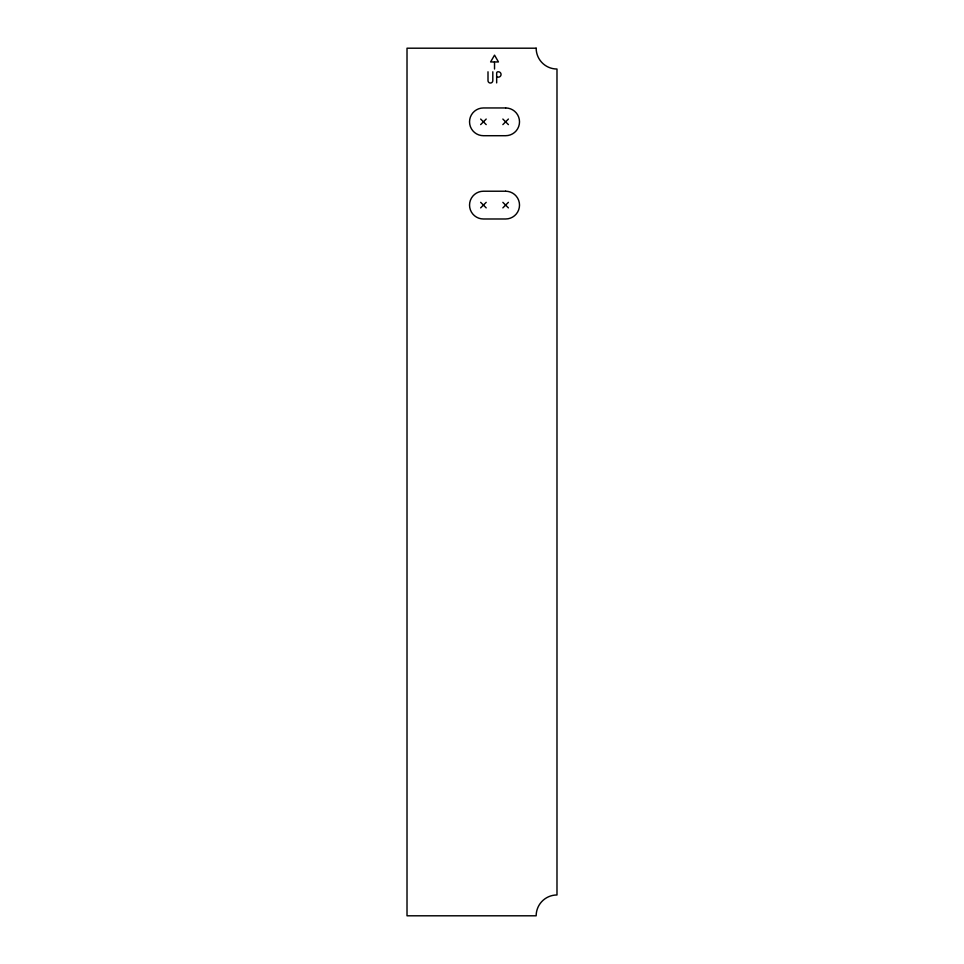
<?xml version="1.0" encoding="UTF-8"?>
<svg xmlns="http://www.w3.org/2000/svg" width="964" height="964" viewBox="0 0 964 964"><rect width="100%" height="100%" fill="white"/><g stroke="black" fill="none" stroke-linecap="round" stroke-linejoin="round"><path stroke-width="1.45" d="M480.65 124.609L486.193 119.054M502.859 124.609L508.402 119.054M480.65 207.887L486.193 202.332M502.859 207.887L508.402 202.332M494.243 61.949L490.592 61.949L494.532 55.141L498.46 61.949L494.532 61.949L494.532 69.022M496.942 77.144L498.376 77.144A2.675 2.675 0 0 0 501.051 74.469A2.675 2.675 0 0 0 498.376 71.794L497.966 71.794A1.301 1.301 0 0 0 496.665 73.095L496.665 82.904M502.859 119.054L508.402 124.609M480.65 119.054L486.193 124.609M502.859 202.332L508.402 207.887M480.65 202.332L486.193 207.887M492.809 71.794L492.809 80.615A2.398 2.398 0 0 1 490.411 83.025A2.398 2.398 0 0 1 488.001 80.615L488.001 71.794M536.165 48.2L407.013 48.2L407.013 915.8L536.165 915.8A20.822 20.822 0 0 1 556.987 894.978L556.987 69.022A20.822 20.822 0 0 1 536.165 48.2M505.63 107.956L483.422 107.956A13.882 13.882 0 0 0 469.54 121.826A13.882 13.882 0 0 0 483.422 135.707L505.63 135.707A13.882 13.882 0 0 0 519.512 121.826A13.882 13.882 0 0 0 505.63 107.956M505.63 191.221L483.422 191.221A13.882 13.882 0 0 0 469.54 205.103A13.882 13.882 0 0 0 483.422 218.985L505.63 218.985A13.882 13.882 0 0 0 519.512 205.103A13.882 13.882 0 0 0 505.63 191.221"/></g></svg>
